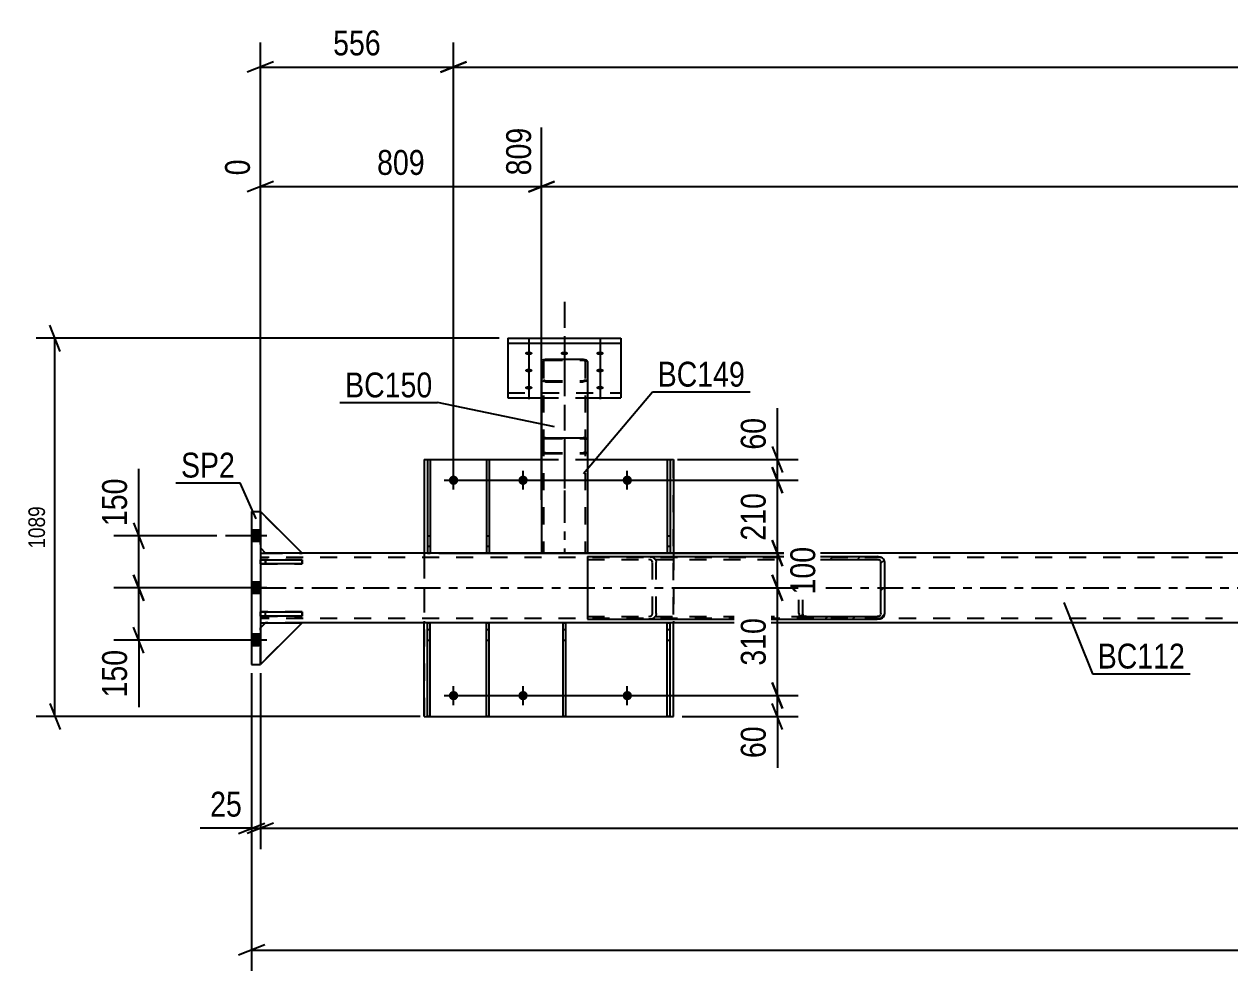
# Model space of a CAD drawing. Header units: millimetres. Extents: x 0 to 1189, y 0 to 841.
# Drawn here: x 95.2 to 234, y 331.4 to 440.4 of the extents above; entities that cross this region are included whole.
import ezdxf

# ---------------------------------------------------------------- set-up
doc = ezdxf.new("R2010")
doc.units = ezdxf.units.MM
doc.linetypes.add('DXK_LINE_DOT2', pattern=[3.9198, 1.9599, -1.9599])
doc.linetypes.add('DXK_LINE_DOT3', pattern=[5.9187, 2.979, -0.9799, 0.9799, -0.9799])
doc.styles.add('Arial Narrow', font='ARIALN.TTF', dxfattribs={"height": 0.2})

# ---------------------------------------------------------------- blocks, each defined once
blk = doc.blocks.new('Part-405118385-3735 - 3654')
at = {"color": 7, "linetype": 'DXK_LINE_DOT2'}
for p, q in [((127.2, 378.73), (122.4, 378.73)), ((122.4, 378.73), (122.4, 378.25)), ((122.4, 378.25), (127.2, 378.25)), ((123, 378.73), (123, 378.25)), ((127.2, 378.25), (127.2, 378.73))]:
    blk.add_line(p, q, dxfattribs=at)
blk = doc.blocks.new('Part-405118385-3792 - 3654')
at = {"color": 2, "linetype": 'Continuous'}
for p, q in [((150.9, 404.23), (163.9, 404.23)), ((150.9, 404.23), (150.9, 397.38)), ((163.9, 404.23), (163.9, 397.38)), ((150.9, 403.67), (163.9, 403.67)), ((150.9, 397.38), (154.76, 397.38)), ((160.04, 397.38), (163.9, 397.38))]:
    blk.add_line(p, q, dxfattribs=at)
at = {"color": 7, "linetype": 'DXK_LINE_DOT2'}
for p, q in [((150.9, 397.94), (163.9, 397.94)), ((154.76, 397.38), (160.04, 397.38))]:
    blk.add_line(p, q, dxfattribs=at)
blk = doc.blocks.new('Part-405118385-3720 - 3654')
at = {"color": 7, "linetype": 'DXK_LINE_DOT2'}
for p, q in [((122.4, 370.89), (123, 371.49)), ((127.2, 371.49), (122.4, 366.69)), ((122.4, 366.69), (122.4, 370.89)), ((123, 371.49), (127.2, 371.49))]:
    blk.add_line(p, q, dxfattribs=at)
blk = doc.blocks.new('Part-405118385-3656 - 3654')
at = {"color": 2, "linetype": 'Continuous'}
for p, q in [((157.24, 360.69), (157.24, 371.49)), ((157.56, 360.69), (157.56, 371.49)), ((157.24, 369.49), (157.56, 369.49)), ((157.56, 360.69), (157.24, 360.69))]:
    blk.add_line(p, q, dxfattribs=at)
at = {"color": 7, "linetype": 'DXK_LINE_DOT2'}
for p, q in [((157.24, 371.49), (157.56, 371.49)), ((157.24, 370.69), (157.56, 370.69))]:
    blk.add_line(p, q, dxfattribs=at)
blk = doc.blocks.new('Part-405118385-3723 - 3654')
at = {"color": 2, "linetype": 'Continuous'}
for p, q in [((122.4, 370.89), (123, 371.49)), ((127.2, 371.49), (122.4, 366.69)), ((123, 371.49), (127.2, 371.49))]:
    blk.add_line(p, q, dxfattribs=at)
at = {"color": 7, "linetype": 'DXK_LINE_DOT2'}
blk.add_line((122.4, 366.69), (122.4, 370.89), dxfattribs=at)
blk = doc.blocks.new('Part-405118385-3729 - 3654')
at = {"color": 2, "linetype": 'Continuous'}
for p, q in [((122.4, 378.73), (127.2, 378.73)), ((122.4, 378.25), (122.4, 378.73)), ((127.2, 378.25), (122.4, 378.25)), ((127.2, 378.73), (127.2, 378.25))]:
    blk.add_line(p, q, dxfattribs=at)
at = {"color": 7, "linetype": 'DXK_LINE_DOT2'}
blk.add_line((123, 378.25), (123, 378.73), dxfattribs=at)
blk = doc.blocks.new('Part-405118385-3732 - 3654')
at = {"color": 7, "linetype": 'DXK_LINE_DOT2'}
for p, q in [((127.2, 372.73), (122.4, 372.73)), ((122.4, 372.73), (122.4, 372.25)), ((122.4, 372.25), (127.2, 372.25)), ((123, 372.25), (123, 372.73)), ((127.2, 372.25), (127.2, 372.73))]:
    blk.add_line(p, q, dxfattribs=at)
blk = doc.blocks.new('Bolt-405118385-3673 - 3654')
at = {"linetype": 'Continuous'}
for points in [[(121.4, 382.15), (121.4, 380.83), (122.4, 380.83), (122.4, 382.15)], [(121.4, 382.15), (121.4, 380.83), (122.4, 380.83), (122.4, 382.15)], [(121.4, 382.15), (121.4, 380.83), (122.4, 380.83), (122.4, 382.15)], [(121.4, 382.15), (121.4, 380.83), (122.4, 380.83), (122.4, 382.15)], [(121.4, 376.15), (121.4, 374.83), (122.4, 374.83), (122.4, 376.15)], [(121.4, 376.15), (121.4, 374.83), (122.4, 374.83), (122.4, 376.15)], [(121.4, 370.15), (121.4, 368.83), (122.4, 368.83), (122.4, 370.15)], [(121.4, 370.15), (121.4, 368.83), (122.4, 368.83), (122.4, 370.15)], [(121.4, 370.15), (121.4, 368.83), (122.4, 368.83), (122.4, 370.15)], [(121.4, 370.15), (121.4, 368.83), (122.4, 368.83), (122.4, 370.15)]]:
    blk.add_hatch(color=1, dxfattribs=at).paths.add_polyline_path(points)
at = {"color": 1, "linetype": 'Continuous'}
for p, q in [((122.4, 382.15), (121.4, 382.15)), ((122.4, 382.15), (121.4, 382.15)), ((122.4, 382.15), (121.4, 382.15)), ((122.4, 382.15), (121.4, 382.15)), ((123.16, 381.49), (118.4, 381.49)), ((123.16, 381.49), (118.4, 381.49)), ((123.16, 381.49), (118.4, 381.49)), ((123.16, 381.49), (118.4, 381.49)), ((122.4, 380.83), (121.4, 380.83)), ((122.4, 380.83), (121.4, 380.83)), ((122.4, 380.83), (121.4, 380.83)), ((122.4, 380.83), (121.4, 380.83)), ((122.4, 376.15), (121.4, 376.15)), ((122.4, 376.15), (121.4, 376.15)), ((123.16, 375.49), (118.4, 375.49)), ((123.16, 375.49), (118.4, 375.49)), ((122.4, 374.83), (121.4, 374.83)), ((122.4, 374.83), (121.4, 374.83)), ((123.16, 369.49), (118.4, 369.49)), ((123.16, 369.49), (118.4, 369.49)), ((123.16, 369.49), (118.4, 369.49)), ((123.16, 369.49), (118.4, 369.49)), ((122.4, 370.15), (121.4, 370.15)), ((122.4, 370.15), (121.4, 370.15)), ((122.4, 370.15), (121.4, 370.15)), ((122.4, 370.15), (121.4, 370.15)), ((122.4, 368.83), (121.4, 368.83)), ((122.4, 368.83), (121.4, 368.83)), ((122.4, 368.83), (121.4, 368.83)), ((122.4, 368.83), (121.4, 368.83))]:
    blk.add_line(p, q, dxfattribs=at)
blk = doc.blocks.new('Part-405118385-3676 - 3654')
at = {"color": 2, "linetype": 'Continuous'}
for p, q in [((169.24, 390.29), (169.56, 390.29)), ((169.24, 390.29), (169.24, 379.49)), ((169.56, 390.29), (169.56, 379.49)), ((169.24, 381.49), (169.56, 381.49))]:
    blk.add_line(p, q, dxfattribs=at)
at = {"color": 7, "linetype": 'DXK_LINE_DOT2'}
for p, q in [((169.24, 380.29), (169.56, 380.29)), ((169.24, 379.49), (169.56, 379.49))]:
    blk.add_line(p, q, dxfattribs=at)
blk = doc.blocks.new('Part-405118385-3679 - 3654')
at = {"color": 2, "linetype": 'Continuous'}
for p, q in [((148.42, 390.29), (148.74, 390.29)), ((148.42, 390.29), (148.42, 379.49)), ((148.74, 390.29), (148.74, 379.49)), ((148.42, 381.49), (148.74, 381.49))]:
    blk.add_line(p, q, dxfattribs=at)
at = {"color": 7, "linetype": 'DXK_LINE_DOT2'}
for p, q in [((148.42, 380.29), (148.74, 380.29)), ((148.42, 379.49), (148.74, 379.49))]:
    blk.add_line(p, q, dxfattribs=at)
blk = doc.blocks.new('Part-405118385-3680 - 3654')
at = {"color": 2, "linetype": 'Continuous'}
for p, q in [((141.64, 360.69), (141.64, 371.49)), ((141.96, 360.69), (141.96, 371.49)), ((141.64, 369.49), (141.96, 369.49)), ((141.96, 360.69), (141.64, 360.69))]:
    blk.add_line(p, q, dxfattribs=at)
at = {"color": 7, "linetype": 'DXK_LINE_DOT2'}
for p, q in [((141.64, 371.49), (141.96, 371.49)), ((141.64, 370.69), (141.96, 370.69))]:
    blk.add_line(p, q, dxfattribs=at)
blk = doc.blocks.new('Part-405118385-3822 - 3654')
at = {"color": 2, "linetype": 'Continuous'}
for p, q in [((148.42, 360.69), (148.42, 371.49)), ((148.74, 360.69), (148.74, 371.49)), ((148.42, 369.49), (148.74, 369.49)), ((148.74, 360.69), (148.42, 360.69))]:
    blk.add_line(p, q, dxfattribs=at)
at = {"color": 7, "linetype": 'DXK_LINE_DOT2'}
for p, q in [((148.42, 371.49), (148.74, 371.49)), ((148.42, 370.69), (148.74, 370.69))]:
    blk.add_line(p, q, dxfattribs=at)
blk = doc.blocks.new('Part-405118385-3700 - 3654')
at = {"color": 2, "linetype": 'Continuous'}
for p, q in [((141.24, 390.29), (141.24, 390.29)), ((141.24, 390.29), (141.24, 379.49)), ((141.24, 390.29), (141.64, 390.29)), ((141.96, 390.29), (148.42, 390.29)), ((148.74, 390.29), (154.76, 390.29)), ((160.04, 390.29), (169.24, 390.29)), ((169.56, 390.29), (169.96, 390.29)), ((169.96, 390.29), (169.96, 379.49)), ((141.24, 360.69), (141.24, 371.49)), ((169.96, 360.69), (169.96, 371.49)), ((141.24, 360.69), (141.24, 360.69)), ((141.24, 360.69), (141.64, 360.69)), ((141.96, 360.69), (148.42, 360.69)), ((148.74, 360.69), (157.24, 360.69)), ((157.56, 360.69), (169.24, 360.69)), ((169.56, 360.69), (169.96, 360.69))]:
    blk.add_line(p, q, dxfattribs=at)
at = {"color": 7, "linetype": 'DXK_LINE_DOT2'}
for p, q in [((141.24, 390.29), (141.24, 360.69)), ((141.24, 390.29), (141.24, 390.29)), ((141.64, 390.29), (141.96, 390.29)), ((148.42, 390.29), (148.74, 390.29)), ((154.76, 390.29), (160.04, 390.29)), ((169.24, 390.29), (169.56, 390.29)), ((169.96, 360.69), (169.96, 390.29)), ((141.24, 379.49), (141.24, 371.49)), ((169.96, 379.49), (169.96, 371.49)), ((141.24, 360.69), (141.24, 360.69)), ((141.64, 360.69), (141.96, 360.69)), ((148.42, 360.69), (148.74, 360.69)), ((157.24, 360.69), (157.56, 360.69)), ((169.24, 360.69), (169.56, 360.69))]:
    blk.add_line(p, q, dxfattribs=at)
blk = doc.blocks.new('Part-405118385-3703 - 3654')
at = {"color": 2, "linetype": 'Continuous'}
for p, q in [((169.24, 360.69), (169.24, 371.49)), ((169.56, 360.69), (169.56, 371.49)), ((169.24, 369.49), (169.56, 369.49)), ((169.56, 360.69), (169.24, 360.69))]:
    blk.add_line(p, q, dxfattribs=at)
at = {"color": 7, "linetype": 'DXK_LINE_DOT2'}
for p, q in [((169.24, 371.49), (169.56, 371.49)), ((169.24, 370.69), (169.56, 370.69))]:
    blk.add_line(p, q, dxfattribs=at)
blk = doc.blocks.new('Part-405118385-3841 - 3654')
at = {"color": 2, "linetype": 'Continuous'}
for p, q in [((154.76, 392.61), (154.79, 392.67)), ((154.76, 392.61), (154.76, 379.49)), ((154.79, 392.67), (154.9, 392.72)), ((154.9, 392.72), (155.05, 392.76)), ((155.05, 392.76), (155.24, 392.77)), ((155.24, 392.77), (159.56, 392.77)), ((159.56, 392.77), (159.74, 392.76)), ((159.74, 392.76), (159.9, 392.72)), ((159.9, 392.72), (160, 392.67)), ((160, 392.67), (160.04, 392.61)), ((160.04, 392.61), (160.04, 379.49))]:
    blk.add_line(p, q, dxfattribs=at)
at = {"color": 7, "linetype": 'DXK_LINE_DOT2'}
for p, q in [((155.02, 392.64), (155, 392.61)), ((155, 392.61), (155, 379.49)), ((155.07, 392.66), (155.02, 392.64)), ((155.15, 392.68), (155.07, 392.66)), ((155.24, 392.69), (155.15, 392.68)), ((155.24, 392.69), (159.56, 392.69)), ((159.65, 392.68), (159.56, 392.69)), ((159.73, 392.66), (159.65, 392.68)), ((159.78, 392.64), (159.73, 392.66)), ((159.8, 392.61), (159.78, 392.64)), ((159.8, 392.61), (159.8, 379.49)), ((154.79, 391.06), (154.76, 391.13)), ((154.9, 391.01), (154.79, 391.06)), ((155.05, 390.97), (154.9, 391.01)), ((155, 391.13), (155.02, 391.09)), ((155.02, 391.09), (155.07, 391.07)), ((155.24, 390.96), (155.05, 390.97)), ((155.07, 391.07), (155.15, 391.05)), ((155.15, 391.05), (155.24, 391.04)), ((155.24, 391.04), (159.56, 391.04)), ((155.24, 390.96), (159.56, 390.96)), ((159.56, 391.04), (159.65, 391.05)), ((159.74, 390.97), (159.56, 390.96)), ((159.65, 391.05), (159.73, 391.07)), ((159.73, 391.07), (159.74, 391.07)), ((159.74, 391.07), (159.78, 391.09)), ((159.9, 391.01), (159.74, 390.97)), ((159.78, 391.09), (159.8, 391.13)), ((160, 391.06), (159.9, 391.01)), ((160.04, 391.13), (160, 391.06)), ((160.04, 379.49), (154.76, 379.49))]:
    blk.add_line(p, q, dxfattribs=at)
at = {"color": 7, "linetype": 'DXK_LINE_DOT3'}
blk.add_line((157.4, 391.87), (157.4, 379.49), dxfattribs=at)
blk = doc.blocks.new('Part-405118385-3711 - 3654')
at = {"color": 7, "linetype": 'DXK_LINE_DOT2'}
for p, q in [((127.2, 379.49), (122.4, 384.29)), ((122.4, 384.29), (122.4, 380.09)), ((122.4, 380.09), (123, 379.49)), ((123, 379.49), (127.2, 379.49))]:
    blk.add_line(p, q, dxfattribs=at)
blk = doc.blocks.new('Part-405118385-3714 - 3654')
at = {"color": 2, "linetype": 'Continuous'}
for p, q in [((127.2, 379.49), (122.4, 384.29)), ((122.4, 380.09), (123, 379.49)), ((127.2, 379.49), (123, 379.49))]:
    blk.add_line(p, q, dxfattribs=at)
at = {"color": 7, "linetype": 'DXK_LINE_DOT2'}
blk.add_line((122.4, 384.29), (122.4, 380.09), dxfattribs=at)
blk = doc.blocks.new('Part-405118385-3717 - 3654')
at = {"color": 7, "linetype": 'DXK_LINE_DOT2'}
for p, q in [((127.2, 379.49), (122.4, 384.29)), ((122.4, 384.29), (122.4, 380.09)), ((122.4, 380.09), (123, 379.49)), ((123, 379.49), (127.2, 379.49))]:
    blk.add_line(p, q, dxfattribs=at)
blk = doc.blocks.new('Part-405118385-3726 - 3654')
at = {"color": 2, "linetype": 'Continuous'}
for p, q in [((122.4, 372.73), (127.2, 372.73)), ((122.4, 372.25), (122.4, 372.73)), ((127.2, 372.25), (122.4, 372.25)), ((127.2, 372.73), (127.2, 372.25))]:
    blk.add_line(p, q, dxfattribs=at)
at = {"color": 7, "linetype": 'DXK_LINE_DOT2'}
blk.add_line((123, 372.25), (123, 372.73), dxfattribs=at)
blk = doc.blocks.new('Part-405118385-3811 - 3654')
at = {"linetype": 'Continuous'}
h = blk.add_hatch(dxfattribs=at)
h.set_pattern_fill('', scale=0.7, style=0, pattern_type=0)
h.set_pattern_definition([(45, (193.7338, 371.9338), (-1.57154, 1.57154), [])])
h.paths.add_polyline_path([(193.4, 371.89), (193.73, 371.93), (194.02, 372.07), (194.21, 372.28), (194.28, 372.53), (194.28, 378.45), (194.21, 378.69), (194.02, 378.9), (193.73, 379.04), (193.4, 379.09), (185.27, 379.09), (184.93, 379.04), (184.65, 378.9), (184.46, 378.69), (184.39, 378.45), (184.39, 372.53), (184.46, 372.28), (184.65, 372.07), (184.93, 371.93), (185.27, 371.89)])
h.paths.add_polyline_path([(185.1, 372.23), (184.96, 372.3), (184.87, 372.4), (184.83, 372.53), (184.83, 378.45), (184.87, 378.57), (184.96, 378.67), (185.1, 378.74), (185.27, 378.77), (193.4, 378.77), (193.57, 378.74), (193.71, 378.67), (193.8, 378.57), (193.84, 378.45), (193.84, 372.53), (193.8, 372.4), (193.71, 372.3), (193.57, 372.23), (193.4, 372.21), (185.27, 372.21)])
at = {"color": 2, "linetype": 'Continuous'}
for p, q in [((160.04, 379.09), (160.04, 371.89)), ((160.04, 379.09), (185.27, 379.09)), ((185.27, 379.09), (184.93, 379.04)), ((185.27, 379.09), (193.4, 379.09)), ((193.73, 379.04), (193.4, 379.09)), ((184.46, 378.69), (184.39, 378.45)), ((184.39, 372.53), (184.39, 378.45)), ((184.83, 378.45), (184.87, 378.57)), ((184.83, 372.53), (184.83, 378.45)), ((185.1, 378.74), (185.27, 378.77)), ((185.27, 378.77), (193.4, 378.77)), ((193.4, 378.77), (193.57, 378.74)), ((193.8, 378.57), (193.84, 378.45)), ((193.84, 372.53), (193.84, 378.45)), ((194.28, 378.45), (194.21, 378.69)), ((194.28, 372.53), (194.28, 378.45)), ((184.39, 372.53), (184.46, 372.28)), ((184.87, 372.4), (184.83, 372.53)), ((185.27, 372.21), (185.1, 372.23)), ((185.27, 372.21), (193.4, 372.21)), ((193.57, 372.23), (193.4, 372.21)), ((193.84, 372.53), (193.8, 372.4)), ((194.21, 372.28), (194.28, 372.53)), ((160.04, 371.89), (185.27, 371.89)), ((184.93, 371.93), (185.27, 371.89)), ((185.27, 371.89), (193.4, 371.89)), ((193.4, 371.89), (193.73, 371.93))]:
    blk.add_line(p, q, dxfattribs=at)
at = {"color": 7, "linetype": 'DXK_LINE_DOT2'}
for p, q in [((167.1, 379.09), (167.44, 379.04)), ((185.27, 379.09), (193.4, 379.09)), ((160.04, 378.77), (193.4, 378.77)), ((167.27, 378.74), (167.1, 378.77)), ((167.54, 378.45), (167.51, 378.57)), ((167.54, 372.53), (167.54, 378.45)), ((167.92, 378.69), (167.98, 378.45)), ((167.98, 372.53), (167.98, 378.45)), ((160.04, 372.21), (193.4, 372.21)), ((167.1, 372.21), (167.27, 372.23)), ((167.51, 372.4), (167.54, 372.53)), ((167.98, 372.53), (167.92, 372.28)), ((167.44, 371.93), (167.1, 371.89)), ((185.27, 371.89), (193.4, 371.89))]:
    blk.add_line(p, q, dxfattribs=at)
for centre, radius, start, end in [((167.24, 378.26), 0.802, 32.4104, 75.4453), ((167.17, 378.35), 0.401, 32.4104, 75.4453), ((167.17, 372.62), 0.401, 284.5547, 327.5896), ((167.24, 372.71), 0.802, 284.5547, 327.5896)]:
    blk.add_arc(centre, radius, start, end, dxfattribs=at)
at = {"color": 2, "linetype": 'Continuous'}
for centre, radius, start, end in [((185.14, 378.26), 0.802, 104.5547, 147.5896), ((193.53, 378.26), 0.802, 32.4104, 75.4453), ((185.2, 378.35), 0.401, 104.5547, 147.5896), ((193.46, 378.35), 0.401, 32.4104, 75.4453), ((185.14, 372.71), 0.802, 212.4104, 255.4453), ((185.2, 372.62), 0.401, 212.4104, 255.4453), ((193.46, 372.62), 0.401, 284.5547, 327.5896), ((193.53, 372.71), 0.802, 284.5547, 327.5896)]:
    blk.add_arc(centre, radius, start, end, dxfattribs=at)
blk = doc.blocks.new('Bolt-405118385-3872 - 3654')
at = {"linetype": 'Continuous'}
for points in [[(144.64, 388.43, -1), (144.64, 387.35, -1)], [(152.64, 388.43, -1), (152.64, 387.35, -1)], [(164.64, 388.43, -1), (164.64, 387.35, -1)]]:
    blk.add_hatch(color=1, dxfattribs=at).paths.add_polyline_path(points)
at = {"color": 1, "linetype": 'Continuous'}
for p, q in [((144.64, 386.81), (144.64, 388.97)), ((152.64, 386.81), (152.64, 388.97)), ((164.64, 386.81), (164.64, 388.97)), ((143.56, 387.89), (145.72, 387.89)), ((151.56, 387.89), (153.72, 387.89)), ((163.56, 387.89), (165.72, 387.89))]:
    blk.add_line(p, q, dxfattribs=at)
blk = doc.blocks.new('Part-405118385-3771 - 3654')
at = {"color": 7, "linetype": 'DXK_LINE_DOT3'}
blk.add_line((157.4, 408.42), (157.4, 383.97), dxfattribs=at)
at = {"color": 2, "linetype": 'Continuous'}
for p, q in [((154.76, 401.58), (154.79, 401.67)), ((154.76, 401.58), (154.76, 392.61)), ((154.79, 401.67), (154.9, 401.75)), ((154.9, 401.75), (155.05, 401.8)), ((155.05, 401.8), (155.24, 401.82)), ((155.24, 401.82), (159.56, 401.82)), ((159.56, 401.82), (159.74, 401.8)), ((159.74, 401.8), (159.9, 401.75)), ((159.9, 401.75), (160, 401.67)), ((160, 401.67), (160.04, 401.58)), ((160.04, 401.58), (160.04, 392.61)), ((154.79, 392.67), (154.76, 392.61)), ((154.9, 392.72), (154.79, 392.67)), ((155.05, 392.76), (154.9, 392.72)), ((155.24, 392.77), (155.05, 392.76)), ((155.24, 392.77), (159.56, 392.77)), ((159.74, 392.76), (159.56, 392.77)), ((159.9, 392.72), (159.74, 392.76)), ((160, 392.67), (159.9, 392.72)), ((160.04, 392.61), (160, 392.67))]:
    blk.add_line(p, q, dxfattribs=at)
at = {"color": 7, "linetype": 'DXK_LINE_DOT2'}
for p, q in [((155.02, 401.63), (155, 401.58)), ((155, 401.58), (155, 391.13)), ((155.07, 401.66), (155.02, 401.63)), ((155.15, 401.69), (155.07, 401.66)), ((155.24, 401.7), (155.15, 401.69)), ((155.24, 401.7), (159.56, 401.7)), ((159.65, 401.69), (159.56, 401.7)), ((159.73, 401.66), (159.65, 401.69)), ((159.78, 401.63), (159.73, 401.66)), ((159.8, 401.58), (159.78, 401.63)), ((159.8, 401.58), (159.8, 391.13)), ((154.79, 399.38), (154.76, 399.47)), ((154.9, 399.3), (154.79, 399.38)), ((155.05, 399.25), (154.9, 399.3)), ((155, 399.47), (155.02, 399.42)), ((155.02, 399.42), (155.07, 399.38)), ((155.24, 399.23), (155.05, 399.25)), ((155.07, 399.38), (155.15, 399.36)), ((155.15, 399.36), (155.24, 399.35)), ((155.24, 399.35), (159.56, 399.35)), ((155.24, 399.23), (159.56, 399.23)), ((159.56, 399.35), (159.65, 399.36)), ((159.74, 399.25), (159.56, 399.23)), ((159.65, 399.36), (159.73, 399.38)), ((159.73, 399.38), (159.78, 399.42)), ((159.9, 399.3), (159.74, 399.25)), ((159.78, 399.42), (159.8, 399.47)), ((160, 399.38), (159.9, 399.3)), ((160.04, 399.47), (160, 399.38)), ((154.76, 392.61), (154.76, 391.13)), ((155, 392.61), (155.02, 392.64)), ((155.02, 392.64), (155.07, 392.66)), ((155.07, 392.66), (155.15, 392.68)), ((155.15, 392.68), (155.24, 392.69)), ((155.24, 392.69), (159.56, 392.69)), ((159.56, 392.69), (159.65, 392.68)), ((159.65, 392.68), (159.73, 392.66)), ((159.73, 392.66), (159.74, 392.66)), ((159.74, 392.66), (159.78, 392.64)), ((159.78, 392.64), (159.8, 392.61)), ((160.04, 392.61), (160.04, 391.13)), ((154.76, 391.13), (154.79, 391.06)), ((154.79, 391.06), (154.9, 391.01)), ((154.9, 391.01), (155.05, 390.97)), ((155.02, 391.09), (155, 391.13)), ((155.07, 391.07), (155.02, 391.09)), ((155.05, 390.97), (155.24, 390.96)), ((155.15, 391.05), (155.07, 391.07)), ((155.24, 391.04), (155.15, 391.05)), ((155.24, 391.04), (159.56, 391.04)), ((155.24, 390.96), (159.56, 390.96)), ((159.65, 391.05), (159.56, 391.04)), ((159.56, 390.96), (159.74, 390.97)), ((159.73, 391.07), (159.65, 391.05)), ((159.73, 391.07), (159.74, 391.07)), ((159.74, 391.07), (159.78, 391.09)), ((159.74, 390.97), (159.9, 391.01)), ((159.78, 391.09), (159.8, 391.13)), ((159.9, 391.01), (160, 391.06)), ((160, 391.06), (160.04, 391.13))]:
    blk.add_line(p, q, dxfattribs=at)
blk = doc.blocks.new('Part-405118385-3779 - 3654')
at = {"color": 2, "linetype": 'Continuous'}
for p, q in [((122.4, 379.49), (123, 379.49)), ((851.6, 379.49), (127.2, 379.49)), ((122.4, 371.49), (123, 371.49)), ((395.4, 371.49), (127.2, 371.49))]:
    blk.add_line(p, q, dxfattribs=at)
at = {"color": 7, "linetype": 'DXK_LINE_DOT2'}
for p, q in [((122.4, 379.49), (122.4, 371.49)), ((856.4, 379.01), (122.4, 379.01)), ((127.2, 379.49), (123, 379.49)), ((856.4, 371.97), (122.4, 371.97)), ((127.2, 371.49), (123, 371.49))]:
    blk.add_line(p, q, dxfattribs=at)
at = {"color": 7, "linetype": 'DXK_LINE_DOT3'}
blk.add_line((122.4, 375.49), (856.4, 375.49), dxfattribs=at)
blk = doc.blocks.new('Part-405118385-3798 - 3654')
at = {"color": 2, "linetype": 'Continuous'}
for p, q in [((141.64, 390.29), (141.96, 390.29)), ((141.64, 390.29), (141.64, 379.49)), ((141.96, 390.29), (141.96, 379.49)), ((141.64, 381.49), (141.96, 381.49))]:
    blk.add_line(p, q, dxfattribs=at)
at = {"color": 7, "linetype": 'DXK_LINE_DOT2'}
for p, q in [((141.64, 380.29), (141.96, 380.29)), ((141.64, 379.49), (141.96, 379.49))]:
    blk.add_line(p, q, dxfattribs=at)
blk = doc.blocks.new('Part-405118385-3803 - 3654')
at = {"color": 2, "linetype": 'Continuous'}
for p, q in [((121.4, 384.29), (122.4, 384.29)), ((121.4, 384.29), (121.4, 366.69)), ((122.4, 384.29), (122.4, 366.69)), ((121.4, 366.69), (122.4, 366.69))]:
    blk.add_line(p, q, dxfattribs=at)
blk = doc.blocks.new('Part-405118385-3818 - 3654')
at = {"color": 7, "linetype": 'DXK_LINE_DOT2'}
for p, q in [((122.4, 370.89), (123, 371.49)), ((127.2, 371.49), (122.4, 366.69)), ((122.4, 366.69), (122.4, 370.89)), ((123, 371.49), (127.2, 371.49))]:
    blk.add_line(p, q, dxfattribs=at)
blk = doc.blocks.new('Bolt-405118385-3851 - 3654')
at = {"linetype": 'Continuous'}
for points in [[(153.3, 402.72), (153.39, 402.71), (153.48, 402.7), (153.56, 402.68), (153.62, 402.65), (153.68, 402.61), (153.72, 402.57), (153.73, 402.53), (153.73, 402.48), (153.72, 402.44), (153.68, 402.4), (153.62, 402.36), (153.56, 402.33), (153.48, 402.31), (153.39, 402.3), (153.3, 402.29), (153.21, 402.3), (153.12, 402.31), (153.04, 402.33), (152.97, 402.36), (152.92, 402.4), (152.88, 402.44), (152.86, 402.48), (152.86, 402.53), (152.88, 402.57), (152.92, 402.61), (152.97, 402.65), (153.04, 402.68), (153.12, 402.7), (153.21, 402.71)], [(157.4, 402.72), (157.49, 402.71), (157.58, 402.7), (157.66, 402.68), (157.72, 402.65), (157.78, 402.61), (157.82, 402.57), (157.83, 402.53), (157.83, 402.48), (157.82, 402.44), (157.78, 402.4), (157.72, 402.36), (157.66, 402.33), (157.58, 402.31), (157.49, 402.3), (157.4, 402.29), (157.31, 402.3), (157.22, 402.31), (157.14, 402.33), (157.07, 402.36), (157.02, 402.4), (156.98, 402.44), (156.96, 402.48), (156.96, 402.53), (156.98, 402.57), (157.02, 402.61), (157.07, 402.65), (157.14, 402.68), (157.22, 402.7), (157.31, 402.71)], [(161.5, 402.72), (161.59, 402.71), (161.68, 402.7), (161.76, 402.68), (161.82, 402.65), (161.88, 402.61), (161.92, 402.57), (161.93, 402.53), (161.93, 402.48), (161.92, 402.44), (161.88, 402.4), (161.82, 402.36), (161.76, 402.33), (161.68, 402.31), (161.59, 402.3), (161.5, 402.29), (161.41, 402.3), (161.32, 402.31), (161.24, 402.33), (161.17, 402.36), (161.12, 402.4), (161.08, 402.44), (161.06, 402.48), (161.06, 402.53), (161.08, 402.57), (161.12, 402.61), (161.17, 402.65), (161.24, 402.68), (161.32, 402.7), (161.41, 402.71)], [(153.3, 400.74), (153.39, 400.73), (153.48, 400.72), (153.56, 400.7), (153.62, 400.67), (153.68, 400.63), (153.72, 400.59), (153.73, 400.55), (153.73, 400.5), (153.72, 400.46), (153.68, 400.42), (153.62, 400.38), (153.56, 400.35), (153.48, 400.33), (153.39, 400.31), (153.3, 400.31), (153.21, 400.31), (153.12, 400.33), (153.04, 400.35), (152.97, 400.38), (152.92, 400.42), (152.88, 400.46), (152.86, 400.5), (152.86, 400.55), (152.88, 400.59), (152.92, 400.63), (152.97, 400.67), (153.04, 400.7), (153.12, 400.72), (153.21, 400.73)], [(161.5, 400.74), (161.59, 400.73), (161.68, 400.72), (161.76, 400.7), (161.82, 400.67), (161.88, 400.63), (161.92, 400.59), (161.93, 400.55), (161.93, 400.5), (161.92, 400.46), (161.88, 400.42), (161.82, 400.38), (161.76, 400.35), (161.68, 400.33), (161.59, 400.31), (161.5, 400.31), (161.41, 400.31), (161.32, 400.33), (161.24, 400.35), (161.17, 400.38), (161.12, 400.42), (161.08, 400.46), (161.06, 400.5), (161.06, 400.55), (161.08, 400.59), (161.12, 400.63), (161.17, 400.67), (161.24, 400.7), (161.32, 400.72), (161.41, 400.73)], [(153.3, 398.75), (153.39, 398.75), (153.48, 398.73), (153.56, 398.71), (153.62, 398.68), (153.68, 398.65), (153.72, 398.61), (153.73, 398.56), (153.73, 398.52), (153.72, 398.47), (153.68, 398.43), (153.62, 398.4), (153.56, 398.37), (153.48, 398.35), (153.39, 398.33), (153.3, 398.33), (153.21, 398.33), (153.12, 398.35), (153.04, 398.37), (152.97, 398.4), (152.92, 398.43), (152.88, 398.47), (152.86, 398.52), (152.86, 398.56), (152.88, 398.61), (152.92, 398.65), (152.97, 398.68), (153.04, 398.71), (153.12, 398.73), (153.21, 398.75)], [(161.5, 398.75), (161.59, 398.75), (161.68, 398.73), (161.76, 398.71), (161.82, 398.68), (161.88, 398.65), (161.92, 398.61), (161.93, 398.56), (161.93, 398.52), (161.92, 398.47), (161.88, 398.43), (161.82, 398.4), (161.76, 398.37), (161.68, 398.35), (161.59, 398.33), (161.5, 398.33), (161.41, 398.33), (161.32, 398.35), (161.24, 398.37), (161.17, 398.4), (161.12, 398.43), (161.08, 398.47), (161.06, 398.52), (161.06, 398.56), (161.08, 398.61), (161.12, 398.65), (161.17, 398.68), (161.24, 398.71), (161.32, 398.73), (161.41, 398.75)]]:
    blk.add_hatch(color=1, dxfattribs=at).paths.add_polyline_path(points)
at = {"color": 1, "linetype": 'Continuous'}
for p, q in [((153.3, 404.08), (153.3, 401.18)), ((157.4, 404.08), (157.4, 401.18)), ((161.5, 404.08), (161.5, 401.18)), ((153.3, 402.1), (153.3, 399.19)), ((161.5, 402.1), (161.5, 399.19)), ((153.3, 400.12), (153.3, 397.21)), ((161.5, 400.12), (161.5, 397.21))]:
    blk.add_line(p, q, dxfattribs=at)
at = {"color": 1, "linetype": 'DXK_LINE_DOT2'}
blk.add_line((157.4, 400.12), (157.4, 397.21), dxfattribs=at)
blk = doc.blocks.new('Bolt-405118385-3871 - 3654')
at = {"linetype": 'Continuous'}
for points in [[(144.64, 363.63, -1), (144.64, 362.55, -1)], [(152.64, 363.63, -1), (152.64, 362.55, -1)], [(164.64, 363.63, -1), (164.64, 362.55, -1)]]:
    blk.add_hatch(color=1, dxfattribs=at).paths.add_polyline_path(points)
at = {"color": 1, "linetype": 'Continuous'}
for p, q in [((144.64, 362.01), (144.64, 364.17)), ((152.64, 362.01), (152.64, 364.17)), ((164.64, 362.01), (164.64, 364.17)), ((143.56, 363.09), (145.72, 363.09)), ((151.56, 363.09), (153.72, 363.09)), ((163.56, 363.09), (165.72, 363.09))]:
    blk.add_line(p, q, dxfattribs=at)
blk = doc.blocks.new('StraightDimension-405118385-33342 - 3654')
at = {"color": 7, "linetype": 'Continuous'}
for p, q in [((181.92, 390.29), (181.92, 396.19)), ((181.92, 390.29), (181.92, 396.19)), ((181.32, 391.79), (182.52, 388.79)), ((170.42, 390.29), (184.32, 390.29)), ((181.92, 387.89), (181.92, 390.29)), ((182.52, 386.39), (181.32, 389.39)), ((145.64, 387.89), (184.32, 387.89))]:
    blk.add_line(p, q, dxfattribs=at)
at = {"color": 0}
blk.add_wipeout([(181.17, 395.67), (176.97, 395.67), (176.97, 390.81), (181.17, 390.81)], dxfattribs=at)
at = {"color": 3, "style": 'Arial Narrow'}
blk.add_text('60', height=2.863, rotation=90.0002, dxfattribs=at).set_placement((180.57, 391.41))
blk = doc.blocks.new('StraightDimension-405118385-3966 - 3654')
at = {"color": 7, "linetype": 'Continuous'}
for p, q in [((99.36, 402.73), (98.16, 405.73)), ((149.9, 404.23), (96.61, 404.23)), ((98.76, 360.69), (98.76, 404.23)), ((98.16, 362.19), (99.36, 359.19)), ((140.8, 360.69), (96.61, 360.69))]:
    blk.add_line(p, q, dxfattribs=at)
at = {"color": 0}
blk.add_wipeout([(98.01, 385.29), (95.21, 385.29), (95.21, 379.62), (98.01, 379.62)], dxfattribs=at)
at = {"color": 3, "style": 'Arial Narrow'}
blk.add_text('1089', height=1.909, rotation=90.0002, dxfattribs=at).set_placement((97.61, 380.02))
blk = doc.blocks.new('StraightDimension-405118385-3939 - 3654')
at = {"color": 7, "linetype": 'Continuous'}
for p, q in [((122.4, 380.49), (122.4, 438.31)), ((144.64, 388.89), (144.64, 438.31)), ((123.9, 436.06), (120.9, 434.86)), ((143.14, 434.86), (146.14, 436.06)), ((122.4, 435.46), (144.64, 435.46))]:
    blk.add_line(p, q, dxfattribs=at)
at = {"color": 0}
blk.add_wipeout([(136.86, 436.21), (136.86, 440.41), (130.18, 440.41), (130.18, 436.21)], dxfattribs=at)
at = {"color": 3, "style": 'Arial Narrow'}
blk.add_text('556', height=2.863, dxfattribs=at).set_placement((130.78, 436.81))
blk = doc.blocks.new('StraightDimension-405118385-3952 - 3654')
at = {"color": 7, "linetype": 'Continuous'}
for p, q in [((144.64, 388.89), (144.64, 438.31)), ((146.14, 436.06), (143.14, 434.86)), ((144.64, 435.46), (856.4, 435.46))]:
    blk.add_line(p, q, dxfattribs=at)
blk = doc.blocks.new('StraightDimension-405118385-3996 - 3654')
at = {"color": 7, "linetype": 'Continuous'}
for p, q in [((154.76, 385.65), (154.76, 428.49)), ((156.26, 422.3), (153.26, 421.1)), ((154.76, 421.7), (394.76, 421.7))]:
    blk.add_line(p, q, dxfattribs=at)
blk = doc.blocks.new('StraightDimension-405118385-4006 - 3654')
at = {"color": 7, "linetype": 'Continuous'}
for p, q in [((154.76, 385.65), (154.76, 428.49)), ((122.4, 380.49), (122.4, 424.83)), ((123.9, 422.3), (120.9, 421.1)), ((153.26, 421.1), (156.26, 422.3)), ((122.4, 421.7), (154.76, 421.7))]:
    blk.add_line(p, q, dxfattribs=at)
at = {"color": 0}
blk.add_wipeout([(141.92, 422.45), (141.92, 426.65), (135.24, 426.65), (135.24, 422.45)], dxfattribs=at)
at = {"color": 3, "style": 'Arial Narrow'}
blk.add_text('809', height=2.863, dxfattribs=at).set_placement((135.84, 423.05))
at = {"color": 0, "linetype": 'Continuous'}
for points in [[(154.16, 429.09), (149.96, 429.09), (149.96, 422.4), (154.16, 422.4)], [(121.8, 425.43), (117.6, 425.43), (117.6, 422.4), (121.8, 422.4)]]:
    blk.add_wipeout(points, dxfattribs=at)
at = {"color": 3, "linetype": 'Continuous', "style": 'Arial Narrow'}
for s, height, p in [('809', 2.863, (153.56, 423)), ('0', 2.86, (121.2, 423))]:
    blk.add_text(s, height=height, rotation=90.0002, dxfattribs=at).set_placement(p)
blk = doc.blocks.new('StraightDimension-405118385-4017 - 3654')
at = {"color": 7, "linetype": 'Continuous'}
for p, q in [((121.4, 365.69), (121.4, 331.39)), ((122.9, 334.39), (119.9, 333.19)), ((121.4, 333.79), (857.4, 333.79))]:
    blk.add_line(p, q, dxfattribs=at)
blk = doc.blocks.new('StraightDimension-405118385-4028 - 3654')
at = {"color": 7, "linetype": 'Continuous'}
for p, q in [((121.4, 365.69), (121.4, 345.41)), ((122.4, 365.69), (122.4, 345.41)), ((119.9, 347.21), (122.9, 348.41)), ((123.9, 348.41), (120.9, 347.21)), ((121.4, 347.81), (115.49, 347.81)), ((121.4, 347.81), (115.49, 347.81)), ((121.4, 347.81), (122.4, 347.81))]:
    blk.add_line(p, q, dxfattribs=at)
at = {"color": 0}
blk.add_wipeout([(120.87, 348.56), (120.87, 352.76), (116.02, 352.76), (116.02, 348.56)], dxfattribs=at)
at = {"color": 3, "style": 'Arial Narrow'}
blk.add_text('25', height=2.863, dxfattribs=at).set_placement((116.62, 349.16))
blk = doc.blocks.new('StraightDimension-405118385-4062 - 3654')
at = {"color": 7, "linetype": 'Continuous'}
for p, q in [((122.4, 365.69), (122.4, 345.41)), ((123.9, 348.41), (120.9, 347.21)), ((122.4, 347.81), (856.4, 347.81))]:
    blk.add_line(p, q, dxfattribs=at)
blk = doc.blocks.new('StraightDimension-405118385-33343 - 3654')
at = {"color": 7, "linetype": 'Continuous'}
for p, q in [((181.32, 389.39), (182.52, 386.39)), ((145.64, 387.89), (184.32, 387.89)), ((181.92, 379.49), (181.92, 387.89)), ((182.52, 377.99), (181.32, 380.99)), ((142.96, 379.49), (184.32, 379.49))]:
    blk.add_line(p, q, dxfattribs=at)
at = {"color": 0}
blk.add_wipeout([(181.17, 387.03), (176.97, 387.03), (176.97, 380.34), (181.17, 380.34)], dxfattribs=at)
at = {"color": 3, "style": 'Arial Narrow'}
blk.add_text('210', height=2.863, rotation=90.0002, dxfattribs=at).set_placement((180.57, 380.94))
blk = doc.blocks.new('StraightDimension-405118385-33344 - 3654')
at = {"color": 7, "linetype": 'Continuous'}
for p, q in [((181.32, 380.99), (182.52, 377.99)), ((142.96, 379.49), (184.77, 379.49)), ((181.92, 375.49), (181.92, 379.49)), ((182.52, 373.99), (181.32, 376.99)), ((170.96, 375.49), (184.77, 375.49))]:
    blk.add_line(p, q, dxfattribs=at)
at = {"color": 0}
blk.add_wipeout([(186.87, 380.83), (182.67, 380.83), (182.67, 374.14), (186.87, 374.14)], dxfattribs=at)
at = {"color": 3, "style": 'Arial Narrow'}
blk.add_text('100', height=2.863, rotation=90.0002, dxfattribs=at).set_placement((186.27, 374.74))
blk = doc.blocks.new('StraightDimension-405118385-33345 - 3654')
at = {"color": 7, "linetype": 'Continuous'}
for p, q in [((181.32, 376.99), (182.52, 373.99)), ((170.96, 375.49), (184.32, 375.49)), ((181.92, 363.09), (181.92, 375.49)), ((182.52, 361.59), (181.32, 364.59)), ((145.64, 363.09), (184.32, 363.09))]:
    blk.add_line(p, q, dxfattribs=at)
at = {"color": 0}
blk.add_wipeout([(181.17, 372.63), (176.97, 372.63), (176.97, 365.94), (181.17, 365.94)], dxfattribs=at)
at = {"color": 3, "style": 'Arial Narrow'}
blk.add_text('310', height=2.863, rotation=90.0002, dxfattribs=at).set_placement((180.57, 366.54))
blk = doc.blocks.new('StraightDimension-405118385-33346 - 3654')
at = {"color": 7, "linetype": 'Continuous'}
for p, q in [((181.32, 364.59), (182.52, 361.59)), ((145.64, 363.09), (184.32, 363.09)), ((181.92, 360.69), (181.92, 363.09)), ((182.52, 359.19), (181.32, 362.19)), ((170.96, 360.69), (184.32, 360.69)), ((181.92, 360.69), (181.92, 354.78)), ((181.92, 360.69), (181.92, 354.78))]:
    blk.add_line(p, q, dxfattribs=at)
at = {"color": 0}
blk.add_wipeout([(181.17, 360.16), (176.97, 360.16), (176.97, 355.3), (181.17, 355.3)], dxfattribs=at)
at = {"color": 3, "style": 'Arial Narrow'}
blk.add_text('60', height=2.863, rotation=90.0002, dxfattribs=at).set_placement((180.57, 355.9))
blk = doc.blocks.new('StraightDimension-405118385-47645 - 3654')
at = {"color": 7, "linetype": 'Continuous'}
for p, q in [((108.4, 381.49), (108.4, 389.22)), ((108.4, 381.49), (108.4, 389.22)), ((107.8, 382.99), (109, 379.99)), ((117.4, 381.49), (105.55, 381.49)), ((108.4, 375.49), (108.4, 381.49)), ((109, 373.99), (107.8, 376.99)), ((120.4, 375.49), (105.55, 375.49))]:
    blk.add_line(p, q, dxfattribs=at)
at = {"color": 0}
blk.add_wipeout([(107.65, 388.69), (103.45, 388.69), (103.45, 382.01), (107.65, 382.01)], dxfattribs=at)
at = {"color": 3, "style": 'Arial Narrow'}
blk.add_text('150', height=2.863, rotation=90.0002, dxfattribs=at).set_placement((107.05, 382.61))
blk = doc.blocks.new('StraightDimension-405118385-47646 - 3654')
at = {"color": 7, "linetype": 'Continuous'}
for p, q in [((107.8, 376.99), (109, 373.99)), ((120.4, 375.49), (105.55, 375.49)), ((108.4, 369.49), (108.4, 375.49)), ((109, 367.99), (107.8, 370.99)), ((120.4, 369.49), (105.55, 369.49)), ((108.4, 369.49), (108.4, 361.75)), ((108.4, 369.49), (108.4, 361.75))]:
    blk.add_line(p, q, dxfattribs=at)
at = {"color": 0}
blk.add_wipeout([(107.65, 368.96), (103.45, 368.96), (103.45, 362.28), (107.65, 362.28)], dxfattribs=at)
at = {"color": 3, "style": 'Arial Narrow'}
blk.add_text('150', height=2.863, rotation=90.0002, dxfattribs=at).set_placement((107.05, 362.88))
blk = doc.blocks.new('Mark-405118385-3799 - 3654')
at = {"color": 0}
blk.add_wipeout([(119.48, 388.2), (119.48, 391.2), (113.27, 391.2), (113.27, 388.2)], dxfattribs=at)
blk.add_wipeout([(119.48, 388.2), (119.48, 391.2), (113.27, 391.2), (113.27, 388.2)], dxfattribs=at)
at = {"color": 30, "linetype": 'Continuous'}
for p in [(112.67, 387.6), (121.93, 383.46)]:
    blk.add_line(p, (120.08, 387.6), dxfattribs=at)
at = {"color": 3, "style": 'Arial Narrow'}
blk.add_text('SP2', height=2.863, dxfattribs=at).set_placement((113.27, 388.2))
blk = doc.blocks.new('Mark-405118385-3767 - 3654')
at = {"color": 0}
blk.add_wipeout([(142.21, 397.43), (142.21, 400.43), (132.16, 400.43), (132.16, 397.43)], dxfattribs=at)
blk.add_wipeout([(142.21, 397.43), (142.21, 400.43), (132.16, 400.43), (132.16, 397.43)], dxfattribs=at)
at = {"color": 30, "linetype": 'Continuous'}
for p in [(131.56, 396.83), (156.26, 394.04)]:
    blk.add_line(p, (142.81, 396.83), dxfattribs=at)
at = {"color": 3, "style": 'Arial Narrow'}
blk.add_text('BC150', height=2.863, dxfattribs=at).set_placement((132.16, 397.43))
blk = doc.blocks.new('Mark-405118385-3775 - 3654')
at = {"color": 0}
blk.add_wipeout([(228.84, 366.21), (228.84, 369.21), (218.79, 369.21), (218.79, 366.21)], dxfattribs=at)
blk.add_wipeout([(228.84, 366.21), (228.84, 369.21), (218.79, 369.21), (218.79, 366.21)], dxfattribs=at)
at = {"color": 30, "linetype": 'Continuous'}
for p, q in [((214.9, 373.81), (218.19, 365.61)), ((218.19, 365.61), (229.44, 365.61))]:
    blk.add_line(p, q, dxfattribs=at)
at = {"color": 3, "style": 'Arial Narrow'}
blk.add_text('BC112', height=2.863, dxfattribs=at).set_placement((218.79, 366.21))
blk = doc.blocks.new('Mark-405118385-3837 - 3654')
at = {"color": 0}
blk.add_wipeout([(178.19, 398.67), (178.19, 401.67), (168.14, 401.67), (168.14, 398.67)], dxfattribs=at)
blk.add_wipeout([(178.19, 398.67), (178.19, 401.67), (168.14, 401.67), (168.14, 398.67)], dxfattribs=at)
at = {"color": 30, "linetype": 'Continuous'}
for p, q in [((159.61, 388.66), (167.54, 398.07)), ((167.54, 398.07), (178.79, 398.07))]:
    blk.add_line(p, q, dxfattribs=at)
at = {"color": 3, "style": 'Arial Narrow'}
blk.add_text('BC149', height=2.863, dxfattribs=at).set_placement((168.14, 398.67))

msp = doc.modelspace()

# ---------------------------------------------------------------- block references
for name in ['Part-405118385-3771 - 3654', 'Part-405118385-3792 - 3654', 'Bolt-405118385-3851 - 3654', 'Part-405118385-3841 - 3654', 'Part-405118385-3700 - 3654', 'Part-405118385-3798 - 3654', 'Part-405118385-3679 - 3654', 'Part-405118385-3676 - 3654', 'Bolt-405118385-3872 - 3654', 'Part-405118385-3803 - 3654', 'Part-405118385-3711 - 3654', 'Part-405118385-3714 - 3654', 'Part-405118385-3717 - 3654', 'Bolt-405118385-3673 - 3654', 'Part-405118385-3779 - 3654', 'Part-405118385-3811 - 3654', 'Part-405118385-3735 - 3654', 'Part-405118385-3729 - 3654', 'Part-405118385-3732 - 3654', 'Part-405118385-3726 - 3654', 'Part-405118385-3720 - 3654', 'Part-405118385-3723 - 3654', 'Part-405118385-3818 - 3654', 'Part-405118385-3680 - 3654', 'Part-405118385-3822 - 3654', 'Part-405118385-3656 - 3654', 'Part-405118385-3703 - 3654', 'Bolt-405118385-3871 - 3654']:
    msp.add_blockref(name, (0, 0))

# ---------------------------------------------------------------- next in the draw order: block references
msp.add_blockref('StraightDimension-405118385-33342 - 3654', (0, 0))

# ---------------------------------------------------------------- next in the draw order: block references
msp.add_blockref('StraightDimension-405118385-3966 - 3654', (0, 0))

# ---------------------------------------------------------------- next in the draw order: block references
for name in ['StraightDimension-405118385-3939 - 3654', 'StraightDimension-405118385-4017 - 3654']:
    msp.add_blockref(name, (0, 0))

# ---------------------------------------------------------------- next in the draw order: block references
for name in ['StraightDimension-405118385-3952 - 3654', 'StraightDimension-405118385-4028 - 3654']:
    msp.add_blockref(name, (0, 0))

# ---------------------------------------------------------------- next in the draw order: block references
for name in ['StraightDimension-405118385-3996 - 3654', 'StraightDimension-405118385-4062 - 3654']:
    msp.add_blockref(name, (0, 0))

# ---------------------------------------------------------------- next in the draw order: block references
for name in ['StraightDimension-405118385-4006 - 3654', 'Mark-405118385-3775 - 3654']:
    msp.add_blockref(name, (0, 0))

# ---------------------------------------------------------------- next in the draw order: block references
for name in ['Mark-405118385-3767 - 3654', 'StraightDimension-405118385-47645 - 3654', 'StraightDimension-405118385-33343 - 3654']:
    msp.add_blockref(name, (0, 0))

# ---------------------------------------------------------------- next in the draw order: block references
for name in ['Mark-405118385-3837 - 3654', 'Mark-405118385-3799 - 3654', 'StraightDimension-405118385-33344 - 3654', 'StraightDimension-405118385-47646 - 3654']:
    msp.add_blockref(name, (0, 0))

# ---------------------------------------------------------------- next in the draw order: block references
msp.add_blockref('StraightDimension-405118385-33345 - 3654', (0, 0))

# ---------------------------------------------------------------- next in the draw order: block references
msp.add_blockref('StraightDimension-405118385-33346 - 3654', (0, 0))

doc.saveas('drawing.dxf')
